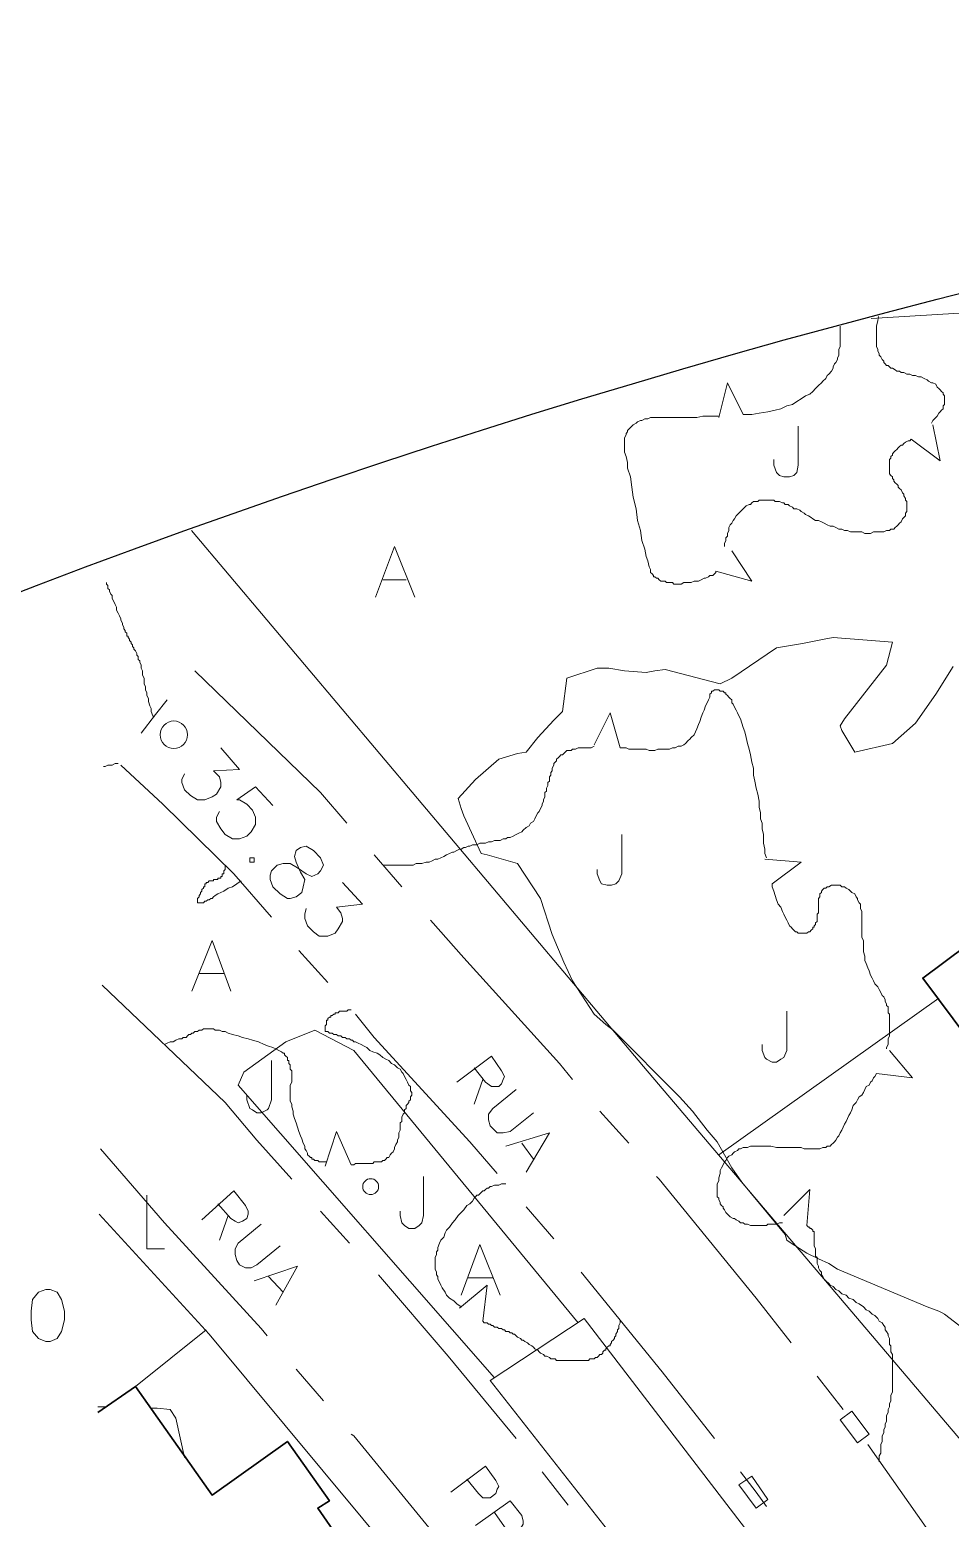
# Model space of a CAD drawing. Extents: x -2391 to 32076, y -11492 to 5852.
# Drawn here: x 4372.7 to 4426.6, y -858.5 to -771.5 of the extents above; entities that cross this region are included whole.
import ezdxf

# ---------------------------------------------------------------- set-up
doc = ezdxf.new("R2010")
doc.units = 0
doc.header["$LTSCALE"] = 7
for name, color, linetype in [('ALVE-CT', 3, 'CONTINUOUS'), ('PDF_A101 - EDIFICACAO', 7, 'CONTINUOUS'), ('PDF_A124 - MURO', 7, 'CONTINUOUS'), ('PDF_A127 - CERCA_ARAME_2D', 7, 'CONTINUOUS'), ('PDF_A133 - CANTEIRO_JARDIM_ESTUFA', 7, 'CONTINUOUS'), ('PDF_C305 - VIA_SEM_MEIO_FIO_2D', 7, 'CONTINUOUS'), ('PDF_C307 - TXT_NOME_LOGRADOURO', 7, 'CONTINUOUS'), ('PDF_C317 - BOCA_LOBO', 7, 'CONTINUOUS'), ('PDF_F601 - LIMITE_VEGETACAO', 7, 'CONTINUOUS'), ('PDF_F604 - TXT_AGRUPAMENTO_ARVORE', 7, 'CONTINUOUS'), ('PDF_I902 - LUMINARIA', 7, 'CONTINUOUS'), ('PDF_I903 - POSTE', 7, 'CONTINUOUS'), ('PDF_M1305 - TXT_MALHA_UTM', 7, 'CONTINUOUS'), ('PDF_N1402 - CURVA_INTERMEDIARIA', 7, 'CONTINUOUS'), ('PDF_N1403 - COTA_DE_APARELHO', 7, 'CONTINUOUS')]:
    doc.layers.add(name, color=color, linetype=linetype)

msp = doc.modelspace()

# ---------------------------------------------------------------- linework, layer by layer
at = {"layer": 'ALVE-CT'}
msp.add_circle((4550.796, -1271.53), 500, dxfattribs=at)
at = {"layer": 'PDF_A101 - EDIFICACAO', "lineweight": 30}
msp.add_lwpolyline([(4442.68, -826.707), (4431.166, -835.258), (4424.985, -826.961), (4436.584, -818.325)], close=True, dxfattribs=at)
msp.add_lwpolyline([(4376.727, -852.36), (4378.928, -850.836), (4383.415, -857.186), (4387.818, -854.053), (4390.273, -857.524), (4389.596, -857.948), (4391.712, -860.996)], dxfattribs=at)
at = {"layer": 'PDF_A124 - MURO', "lineweight": 9}
for points in [[(4619.278, -776.242), (4536.741, -781.581), (4522.095, -782.428), (4518.539, -782.682), (4477.138, -785.052), (4475.699, -785.137), (4469.095, -785.56), (4421.959, -788.414)], [(4382.208, -800.809), (4408.645, -832.125), (4442.68, -872.171), (4443.019, -872.595), (4446.49, -877.42), (4473.498, -914.757), (4488.906, -903.243), (4495.172, -910.778), (4523.28, -890.713), (4525.058, -889.443), (4541.652, -877.505), (4543.261, -876.404), (4545.97, -874.372), (4572.639, -854.815), (4575.517, -852.783), (4577.126, -851.513), (4600.07, -834.581), (4624.114, -816.547)], [(4376.812, -840.761), (4383.246, -847.788), (4398.909, -866.583), (4399.671, -867.515), (4399.078, -868.023), (4403.735, -874.118), (4405.936, -877.082), (4416.011, -890.374), (4417.366, -892.575)], [(4378.928, -850.836), (4383.077, -847.534)]]:
    msp.add_lwpolyline(points, dxfattribs=at)
msp.add_lwpolyline([(4411.27, -865.229), (4399.671, -850.497), (4405.174, -846.857), (4416.35, -861.419)], close=True, dxfattribs=at)
at = {"layer": 'PDF_A127 - CERCA_ARAME_2D', "lineweight": 9}
msp.add_lwpolyline([(4413.048, -837.29), (4425.917, -828.146)], dxfattribs=at)
at = {"layer": 'PDF_A133 - CANTEIRO_JARDIM_ESTUFA', "lineweight": 9}
for points in [[(4417.704, -794.704), (4417.704, -796.99), (4417.62, -797.413), (4417.45, -797.582), (4417.196, -797.667), (4416.858, -797.667), (4416.604, -797.582), (4416.434, -797.413), (4416.265, -796.99), (4416.265, -796.651)], [(4407.375, -818.579), (4407.375, -820.865), (4407.206, -821.288), (4407.037, -821.458), (4406.783, -821.542), (4406.529, -821.542), (4406.19, -821.458), (4406.105, -821.288), (4405.936, -820.865), (4405.936, -820.611)], [(4417.027, -828.908), (4417.027, -831.194), (4416.858, -831.617), (4416.688, -831.702), (4416.434, -831.871), (4416.18, -831.871), (4415.842, -831.702), (4415.757, -831.617), (4415.588, -831.194), (4415.588, -830.855)], [(4399.925, -850.328), (4384.939, -833.226), (4385.278, -832.464), (4387.733, -830.686), (4389.427, -830.009), (4391.712, -831.194), (4404.835, -847.111)], [(4386.887, -831.787), (4386.887, -834.073), (4386.717, -834.581), (4386.633, -834.665), (4386.294, -834.834), (4386.04, -834.834), (4385.786, -834.665), (4385.617, -834.581), (4385.447, -834.073), (4385.447, -833.819)], [(4395.776, -838.56), (4395.776, -840.846), (4395.692, -841.269), (4395.522, -841.438), (4395.268, -841.608), (4394.93, -841.608), (4394.676, -841.438), (4394.506, -841.269), (4394.422, -840.846), (4394.422, -840.592)]]:
    msp.add_lwpolyline(points, dxfattribs=at)
at = {"layer": 'PDF_C305 - VIA_SEM_MEIO_FIO_2D', "lineweight": 9}
for points in [[(4391.289, -817.902), (4389.765, -816.124), (4382.399, -809.012)], [(4380.791, -810.705), (4380.113, -811.552), (4379.267, -812.653)], [(4378.082, -814.515), (4380.537, -816.801), (4384.685, -820.865), (4386.887, -823.405)], [(4394.506, -821.627), (4392.898, -819.764)], [(4404.497, -832.887), (4403.735, -831.956), (4398.147, -825.775), (4396.2, -823.574)], [(4388.495, -825.352), (4390.188, -827.215)], [(4388.072, -838.729), (4386.04, -836.443), (4384.177, -834.242), (4376.981, -827.384)], [(4391.797, -829.077), (4392.898, -830.432), (4398.486, -836.528), (4400.094, -838.39)], [(4407.799, -836.612), (4406.105, -834.75)], [(4376.896, -836.951), (4380.621, -841.269), (4386.294, -847.449), (4386.633, -847.873)], [(4417.281, -848.296), (4415.249, -845.671), (4409.576, -838.729), (4409.407, -838.56)], [(4401.787, -840.338), (4403.396, -842.2)], [(4391.458, -842.454), (4389.765, -840.592)], [(4401.195, -853.884), (4397.216, -849.058), (4393.152, -844.317)], [(4405.005, -844.148), (4409.746, -849.989), (4412.794, -853.884)], [(4388.326, -849.82), (4389.934, -851.683)], [(4420.329, -852.191), (4418.805, -850.243)], [(4391.543, -853.63), (4391.712, -853.715), (4396.962, -860.149), (4399.417, -863.366)], [(4428.964, -864.467), (4421.768, -854.222)], [(4404.243, -857.778), (4402.719, -855.831)], [(4414.318, -855.831), (4415.249, -857.016), (4415.842, -857.863)]]:
    msp.add_lwpolyline(points, dxfattribs=at)
at = {"layer": 'PDF_C307 - TXT_NOME_LOGRADOURO', "lineweight": 9}
for points in [[(4397.724, -833.057), (4399.755, -831.533), (4400.348, -832.379), (4400.517, -832.718), (4400.433, -832.887), (4400.348, -833.141), (4400.179, -833.311), (4399.925, -833.311), (4399.755, -833.311), (4399.417, -833.057), (4398.74, -832.21)], [(4399.247, -832.887), (4398.74, -834.327)], [(4401.195, -833.48), (4399.84, -834.581), (4399.586, -834.919), (4399.586, -835.258), (4399.671, -835.596), (4399.84, -835.766), (4400.094, -836.02), (4400.433, -836.02), (4400.856, -835.935), (4402.211, -834.834)], [(4400.602, -836.782), (4403.142, -836.02), (4401.787, -838.306)], [(4401.533, -836.612), (4402.211, -837.544)], [(4382.823, -841.1), (4384.685, -839.406), (4385.363, -840.253), (4385.532, -840.592), (4385.532, -840.761), (4385.447, -841.015), (4385.193, -841.184), (4384.939, -841.269), (4384.77, -841.184), (4384.516, -841.015), (4383.754, -840.168)], [(4384.347, -840.846), (4383.839, -842.285)], [(4386.294, -841.354), (4384.939, -842.454), (4384.77, -842.793), (4384.77, -843.132), (4384.855, -843.47), (4385.024, -843.724), (4385.363, -843.894), (4385.701, -843.894), (4386.04, -843.724), (4387.395, -842.624)], [(4385.871, -844.655), (4388.411, -843.809), (4387.141, -846.095)], [(4386.717, -844.401), (4387.564, -845.333)], [(4397.385, -857.016), (4399.417, -855.492), (4400.009, -856.339), (4400.179, -856.678), (4400.094, -856.847), (4400.009, -857.101), (4399.671, -857.355), (4399.417, -857.355), (4399.247, -857.355), (4398.994, -857.101), (4398.316, -856.254)], [(4398.824, -858.964), (4400.856, -857.524), (4401.533, -858.371), (4401.618, -858.71), (4401.618, -858.879), (4401.449, -859.133), (4401.279, -859.302), (4401.025, -859.302), (4400.856, -859.302), (4400.517, -859.048), (4399.925, -858.202)]]:
    msp.add_lwpolyline(points, dxfattribs=at)
at = {"layer": 'PDF_C317 - BOCA_LOBO', "lineweight": 9}
for points in [[(4420.159, -852.783), (4421.175, -854.138), (4421.853, -853.63), (4420.837, -852.275)], [(4414.233, -856.593), (4415.249, -857.948), (4415.926, -857.44), (4414.995, -856.085)]]:
    msp.add_lwpolyline(points, close=True, dxfattribs=at)
at = {"layer": 'PDF_F601 - LIMITE_VEGETACAO', "lineweight": 9}
for points in [[(4422.406, -788.295), (4422.361, -788.523), (4422.276, -788.862), (4422.276, -789.201), (4422.276, -789.455), (4422.276, -789.709), (4422.276, -789.878), (4422.276, -790.047), (4422.361, -790.217), (4422.361, -790.301), (4422.445, -790.471), (4422.445, -790.555), (4422.53, -790.64), (4422.615, -790.809), (4422.699, -790.894), (4422.699, -790.979), (4422.784, -791.063), (4422.869, -791.148), (4422.953, -791.148), (4423.038, -791.233), (4423.123, -791.317), (4423.207, -791.317), (4423.377, -791.402), (4423.461, -791.487), (4423.631, -791.487), (4423.715, -791.571), (4423.885, -791.571), (4424.054, -791.656), (4424.223, -791.656), (4424.393, -791.741), (4424.562, -791.741), (4424.731, -791.825), (4424.901, -791.825), (4425.07, -791.91), (4425.239, -791.995), (4425.324, -792.079), (4425.493, -792.164), (4425.578, -792.164), (4425.747, -792.249), (4425.832, -792.418), (4425.917, -792.503), (4426.001, -792.587), (4426.086, -792.672), (4426.171, -792.757), (4426.171, -792.841), (4426.255, -792.926), (4426.255, -793.011), (4426.255, -793.095), (4426.255, -793.265), (4426.255, -793.349), (4426.255, -793.434), (4426.171, -793.519), (4426.171, -793.688), (4426.086, -793.773), (4426.001, -793.857), (4425.917, -793.942), (4425.832, -794.111), (4425.747, -794.196), (4425.663, -794.281), (4425.578, -794.365), (4425.493, -794.535)], [(4420.159, -788.862), (4420.159, -789.116), (4420.159, -789.285), (4420.159, -789.455), (4420.159, -789.624), (4420.159, -789.878), (4420.159, -790.047), (4420.075, -790.217), (4420.075, -790.386), (4420.075, -790.555), (4419.99, -790.725), (4419.99, -790.809), (4419.905, -790.979), (4419.821, -791.063), (4419.736, -791.233), (4419.736, -791.317), (4419.651, -791.487), (4419.482, -791.656), (4419.397, -791.741), (4419.313, -791.91), (4419.143, -792.079), (4419.059, -792.164), (4418.889, -792.333), (4418.72, -792.503), (4418.551, -792.672), (4418.382, -792.841), (4418.128, -792.926), (4417.874, -793.095), (4417.62, -793.265), (4417.366, -793.434), (4417.027, -793.519), (4416.688, -793.688), (4416.35, -793.773), (4415.926, -793.857), (4415.418, -793.942), (4414.995, -794.027), (4414.741, -794.027), (4414.487, -794.027), (4413.556, -792.164), (4413.048, -794.196)], [(4413.048, -794.111), (4412.963, -794.111), (4412.54, -794.111), (4412.116, -794.111), (4411.778, -794.196), (4411.439, -794.196), (4411.185, -794.196), (4411.016, -794.196), (4410.846, -794.196), (4410.677, -794.196), (4410.508, -794.196), (4410.338, -794.196), (4410.169, -794.196), (4410, -794.196), (4409.746, -794.196), (4409.576, -794.196), (4409.407, -794.196), (4409.238, -794.196), (4409.068, -794.196), (4408.899, -794.281), (4408.73, -794.281), (4408.561, -794.365), (4408.476, -794.365), (4408.307, -794.45), (4408.222, -794.535), (4408.053, -794.619), (4407.968, -794.704), (4407.883, -794.789), (4407.799, -794.873), (4407.714, -794.958), (4407.714, -795.043), (4407.629, -795.127), (4407.629, -795.212), (4407.545, -795.381), (4407.545, -795.466), (4407.545, -795.551), (4407.545, -795.635), (4407.545, -795.72), (4407.545, -795.889), (4407.545, -795.974), (4407.545, -796.228), (4407.629, -796.482), (4407.714, -796.82), (4407.714, -797.159), (4407.883, -797.667), (4407.968, -798.26), (4408.053, -798.852), (4408.222, -799.53), (4408.307, -800.207), (4408.476, -800.8), (4408.561, -801.392), (4408.73, -801.9), (4408.815, -802.324), (4408.899, -802.578), (4408.984, -802.916), (4409.068, -803.086), (4409.068, -803.255), (4409.153, -803.34), (4409.238, -803.424), (4409.238, -803.509), (4409.322, -803.509), (4409.407, -803.594), (4409.492, -803.594), (4409.576, -803.678), (4409.661, -803.763), (4409.746, -803.763), (4409.83, -803.763), (4409.915, -803.763), (4410, -803.848), (4410.084, -803.848), (4410.169, -803.848), (4410.254, -803.848), (4410.338, -803.848), (4410.423, -803.932), (4410.508, -803.932), (4410.592, -803.932), (4410.762, -803.932), (4410.846, -803.932), (4411.016, -803.848), (4411.1, -803.848), (4411.27, -803.848), (4411.439, -803.848), (4411.608, -803.763), (4411.693, -803.763), (4411.862, -803.763), (4412.032, -803.678), (4412.201, -803.594), (4412.286, -803.594), (4412.455, -803.509), (4412.54, -803.424), (4412.709, -803.424), (4412.794, -803.34), (4412.878, -803.255), (4412.878, -803.17), (4414.995, -803.763), (4413.81, -801.985)], [(4413.386, -801.731), (4413.386, -801.562), (4413.471, -801.392), (4413.471, -801.223), (4413.556, -801.138), (4413.556, -800.969), (4413.64, -800.8), (4413.64, -800.63), (4413.725, -800.461), (4413.81, -800.376), (4413.894, -800.207), (4413.979, -800.122), (4414.064, -799.953), (4414.148, -799.868), (4414.318, -799.699), (4414.402, -799.614), (4414.487, -799.53), (4414.572, -799.445), (4414.656, -799.36), (4414.826, -799.276), (4414.91, -799.276), (4414.995, -799.191), (4415.08, -799.106), (4415.164, -799.106), (4415.334, -799.106), (4415.418, -799.022), (4415.503, -799.022), (4415.672, -799.022), (4415.757, -799.022), (4415.842, -799.022), (4416.011, -799.022), (4416.096, -799.022), (4416.265, -799.022), (4416.35, -799.106), (4416.519, -799.106), (4416.604, -799.106), (4416.773, -799.191), (4416.858, -799.191), (4416.942, -799.276), (4417.112, -799.276), (4417.196, -799.36), (4417.366, -799.445), (4417.45, -799.53), (4417.62, -799.53), (4417.789, -799.614), (4417.874, -799.699), (4418.043, -799.784), (4418.128, -799.868), (4418.297, -799.953), (4418.466, -800.038), (4418.551, -800.122), (4418.72, -800.207), (4418.889, -800.207), (4419.059, -800.292), (4419.228, -800.376), (4419.397, -800.461), (4419.567, -800.546), (4419.736, -800.546), (4419.905, -800.63), (4420.075, -800.715), (4420.244, -800.715), (4420.413, -800.8), (4420.583, -800.8), (4420.752, -800.884), (4420.921, -800.884), (4421.091, -800.884), (4421.26, -800.884), (4421.429, -800.884), (4421.599, -800.969), (4421.768, -800.969), (4421.937, -800.969), (4422.107, -800.884), (4422.276, -800.884), (4422.445, -800.884), (4422.615, -800.884), (4422.699, -800.884), (4422.869, -800.8), (4423.038, -800.8), (4423.123, -800.715), (4423.292, -800.715), (4423.377, -800.63), (4423.461, -800.546), (4423.546, -800.461), (4423.631, -800.376), (4423.715, -800.292), (4423.8, -800.122), (4423.885, -800.038), (4423.969, -799.953), (4423.969, -799.784), (4424.054, -799.699), (4424.054, -799.614), (4424.054, -799.445), (4424.054, -799.36), (4424.054, -799.276), (4424.054, -799.106), (4423.969, -799.022), (4423.969, -798.937), (4423.885, -798.768), (4423.885, -798.683), (4423.8, -798.598), (4423.715, -798.429), (4423.631, -798.344), (4423.546, -798.26), (4423.546, -798.175), (4423.461, -798.09), (4423.377, -798.006), (4423.292, -797.921), (4423.292, -797.836), (4423.207, -797.752), (4423.207, -797.667), (4423.123, -797.582), (4423.038, -797.498), (4423.038, -797.413), (4423.038, -797.328), (4423.038, -797.159), (4423.038, -797.074), (4423.038, -796.99), (4423.038, -796.905), (4423.038, -796.82), (4423.038, -796.736), (4423.038, -796.651), (4423.123, -796.566), (4423.123, -796.482), (4423.207, -796.397), (4423.207, -796.312), (4423.292, -796.228), (4423.377, -796.143), (4423.461, -796.058), (4423.546, -795.974), (4423.631, -795.889), (4423.715, -795.805), (4423.8, -795.805), (4423.885, -795.72), (4423.969, -795.635), (4424.139, -795.551), (4424.223, -795.551), (4424.308, -795.466), (4426.001, -796.736), (4425.578, -794.619)], [(4380.029, -811.721), (4379.944, -811.637), (4379.859, -811.383), (4379.859, -811.213), (4379.775, -811.044), (4379.69, -810.79), (4379.69, -810.621), (4379.606, -810.451), (4379.606, -810.282), (4379.521, -810.113), (4379.521, -809.943), (4379.436, -809.774), (4379.436, -809.689), (4379.436, -809.52), (4379.436, -809.435), (4379.352, -809.266), (4379.352, -809.181), (4379.352, -809.097), (4379.352, -809.012), (4379.267, -808.843), (4379.267, -808.758), (4379.267, -808.673), (4379.182, -808.504), (4379.182, -808.419), (4379.098, -808.335), (4379.098, -808.165), (4379.013, -808.081), (4379.013, -807.996), (4378.928, -807.827), (4378.844, -807.742), (4378.844, -807.657), (4378.759, -807.573), (4378.759, -807.488), (4378.674, -807.403), (4378.674, -807.319), (4378.59, -807.234), (4378.59, -807.149), (4378.505, -807.065), (4378.505, -806.98), (4378.42, -806.98), (4378.42, -806.895), (4378.42, -806.811), (4378.336, -806.726), (4378.336, -806.641), (4378.251, -806.557), (4378.251, -806.472), (4378.166, -806.303), (4378.166, -806.218), (4378.082, -806.049), (4378.082, -805.964), (4377.997, -805.795), (4377.912, -805.625), (4377.828, -805.456), (4377.828, -805.287), (4377.743, -805.118), (4377.658, -804.948), (4377.574, -804.779), (4377.574, -804.61), (4377.489, -804.525), (4377.404, -804.356), (4377.404, -804.271), (4377.32, -804.186), (4377.32, -804.017), (4377.235, -803.932), (4377.235, -803.848)], [(4415.842, -819.934), (4415.757, -819.68), (4415.757, -819.426), (4415.672, -819.087), (4415.672, -818.833), (4415.672, -818.579), (4415.588, -818.24), (4415.588, -817.902), (4415.503, -817.648), (4415.503, -817.309), (4415.418, -816.97), (4415.418, -816.632), (4415.334, -816.208), (4415.249, -815.87), (4415.164, -815.446), (4415.08, -815.108), (4415.08, -814.685), (4414.995, -814.346), (4414.91, -813.923), (4414.826, -813.584), (4414.741, -813.245), (4414.656, -812.907), (4414.572, -812.568), (4414.487, -812.314), (4414.402, -812.06), (4414.318, -811.806), (4414.233, -811.637), (4414.148, -811.467), (4414.064, -811.298), (4413.979, -811.129), (4413.894, -810.959), (4413.81, -810.875), (4413.81, -810.705), (4413.725, -810.621), (4413.64, -810.536), (4413.556, -810.451), (4413.471, -810.367), (4413.471, -810.282), (4413.386, -810.282), (4413.302, -810.197), (4413.217, -810.197), (4413.132, -810.197), (4413.048, -810.113), (4412.963, -810.113), (4412.878, -810.113), (4412.794, -810.113), (4412.709, -810.197), (4412.624, -810.197), (4412.624, -810.282), (4412.54, -810.367), (4412.54, -810.536), (4412.455, -810.705), (4412.37, -810.875), (4412.286, -811.044), (4412.201, -811.298), (4412.116, -811.467), (4412.032, -811.721), (4411.947, -811.975), (4411.862, -812.145), (4411.778, -812.399), (4411.693, -812.568), (4411.608, -812.737), (4411.439, -812.907), (4411.354, -812.991), (4411.27, -813.076), (4411.1, -813.245), (4411.016, -813.33), (4410.846, -813.415), (4410.677, -813.415), (4410.508, -813.499), (4410.338, -813.499), (4410.169, -813.584), (4410, -813.584), (4409.83, -813.584), (4409.661, -813.584), (4409.492, -813.584), (4409.322, -813.669), (4409.153, -813.669), (4408.984, -813.669), (4408.815, -813.584), (4408.561, -813.584), (4408.391, -813.584), (4408.222, -813.584), (4408.053, -813.584), (4407.799, -813.584), (4407.629, -813.499), (4407.545, -813.499), (4407.46, -813.499), (4407.291, -813.499), (4406.698, -811.467), (4405.767, -813.33)], [(4393.406, -820.357), (4393.49, -820.357), (4393.66, -820.357), (4393.829, -820.357), (4393.914, -820.357), (4394.083, -820.357), (4394.252, -820.357), (4394.422, -820.357), (4394.676, -820.357), (4394.845, -820.357), (4395.014, -820.357), (4395.184, -820.357), (4395.353, -820.272), (4395.522, -820.272), (4395.692, -820.272), (4395.946, -820.188), (4396.115, -820.188), (4396.284, -820.103), (4396.454, -820.018), (4396.623, -820.018), (4396.792, -819.934), (4396.962, -819.849), (4397.131, -819.764), (4397.3, -819.68), (4397.47, -819.595), (4397.554, -819.595), (4397.724, -819.51), (4397.893, -819.426), (4397.978, -819.426), (4398.147, -819.341), (4398.232, -819.341), (4398.401, -819.256), (4398.486, -819.256), (4398.655, -819.172), (4398.74, -819.172), (4398.909, -819.172), (4399.078, -819.087), (4399.247, -819.087), (4399.417, -819.087), (4399.586, -819.002), (4399.755, -819.002), (4399.925, -818.918), (4400.094, -818.918), (4400.263, -818.918), (4400.433, -818.833), (4400.602, -818.833), (4400.687, -818.748), (4400.856, -818.748), (4401.025, -818.664), (4401.195, -818.579), (4401.364, -818.494), (4401.533, -818.41), (4401.618, -818.325), (4401.787, -818.156), (4401.957, -818.071), (4402.041, -817.902), (4402.211, -817.817), (4402.295, -817.648), (4402.38, -817.478), (4402.465, -817.309), (4402.549, -817.224), (4402.634, -817.055), (4402.719, -816.886), (4402.719, -816.801), (4402.803, -816.632), (4402.803, -816.547), (4402.888, -816.378), (4402.888, -816.293), (4402.888, -816.124), (4402.973, -816.039), (4402.973, -815.954), (4402.973, -815.87), (4403.057, -815.7), (4403.057, -815.616), (4403.057, -815.531), (4403.142, -815.446), (4403.142, -815.277), (4403.142, -815.193), (4403.227, -815.108), (4403.227, -814.939), (4403.311, -814.854), (4403.311, -814.769), (4403.311, -814.685), (4403.396, -814.515), (4403.396, -814.431), (4403.481, -814.346), (4403.565, -814.261), (4403.565, -814.177), (4403.65, -814.092), (4403.735, -814.007), (4403.819, -813.923), (4403.904, -813.923), (4403.989, -813.838), (4404.073, -813.753), (4404.158, -813.669), (4404.243, -813.669), (4404.412, -813.669), (4404.497, -813.584), (4404.581, -813.584), (4404.666, -813.584), (4404.835, -813.499), (4404.92, -813.499), (4405.089, -813.499), (4405.174, -813.499), (4405.343, -813.499), (4405.513, -813.499), (4405.597, -813.499), (4405.767, -813.415)], [(4377.912, -814.431), (4377.743, -814.431), (4377.574, -814.515), (4377.404, -814.515), (4377.32, -814.515), (4377.15, -814.6), (4377.066, -814.6)], [(4385.109, -821.288), (4384.855, -821.458), (4384.601, -821.627), (4384.347, -821.712), (4384.093, -821.881), (4383.923, -821.966), (4383.754, -822.05), (4383.585, -822.135), (4383.5, -822.22), (4383.415, -822.304), (4383.331, -822.304), (4383.246, -822.389), (4383.161, -822.389), (4383.077, -822.474), (4382.992, -822.474), (4382.907, -822.558), (4382.823, -822.558), (4382.738, -822.558), (4382.653, -822.558), (4382.569, -822.558), (4382.569, -822.474), (4382.569, -822.389), (4382.569, -822.304), (4382.653, -822.22), (4382.653, -822.135), (4382.738, -822.05), (4382.738, -821.966), (4382.823, -821.881), (4382.823, -821.796), (4382.907, -821.712), (4382.907, -821.627), (4382.992, -821.627), (4382.992, -821.542), (4382.992, -821.458), (4383.077, -821.458), (4383.077, -821.373), (4383.161, -821.373), (4383.246, -821.288), (4383.331, -821.288), (4383.415, -821.288), (4383.5, -821.288), (4383.5, -821.204), (4383.585, -821.204), (4383.669, -821.204), (4383.754, -821.204), (4383.754, -821.119), (4383.839, -821.119), (4383.923, -821.119), (4383.923, -821.034), (4384.008, -821.034), (4384.008, -820.95), (4384.008, -820.865), (4384.093, -820.865), (4384.093, -820.78), (4384.093, -820.696), (4384.177, -820.611), (4384.177, -820.526), (4384.177, -820.442), (4384.177, -820.357)], [(4422.869, -831.109), (4422.869, -831.025), (4422.953, -830.855), (4422.953, -830.686), (4422.953, -830.517), (4423.038, -830.347), (4423.038, -830.178), (4423.038, -830.009), (4423.038, -829.839), (4423.038, -829.755), (4423.038, -829.585), (4423.038, -829.501), (4423.038, -829.331), (4423.038, -829.247), (4423.038, -829.077), (4422.953, -828.993), (4422.953, -828.908), (4422.953, -828.823), (4422.953, -828.654), (4422.869, -828.569), (4422.869, -828.485), (4422.784, -828.315), (4422.784, -828.231), (4422.699, -828.061), (4422.615, -827.977), (4422.53, -827.807), (4422.445, -827.638), (4422.361, -827.469), (4422.191, -827.299), (4422.107, -827.13), (4422.022, -826.961), (4421.937, -826.791), (4421.853, -826.537), (4421.768, -826.368), (4421.683, -826.114), (4421.599, -825.945), (4421.599, -825.691), (4421.514, -825.437), (4421.514, -825.267), (4421.514, -825.013), (4421.514, -824.76), (4421.429, -824.59), (4421.429, -824.336), (4421.429, -824.167), (4421.429, -823.998), (4421.429, -823.744), (4421.429, -823.574), (4421.429, -823.405), (4421.429, -823.236), (4421.429, -823.066), (4421.345, -822.897), (4421.345, -822.812), (4421.345, -822.643), (4421.26, -822.558), (4421.175, -822.389), (4421.175, -822.304), (4421.091, -822.22), (4421.006, -822.05), (4420.837, -821.966), (4420.752, -821.881), (4420.667, -821.796), (4420.498, -821.712), (4420.413, -821.627), (4420.244, -821.627), (4420.159, -821.542), (4419.99, -821.542), (4419.905, -821.542), (4419.736, -821.542), (4419.651, -821.542), (4419.482, -821.627), (4419.397, -821.627), (4419.313, -821.712), (4419.228, -821.712), (4419.143, -821.796), (4419.059, -821.881), (4419.059, -821.966), (4418.974, -822.05), (4418.974, -822.135), (4418.974, -822.22), (4418.889, -822.304), (4418.889, -822.389), (4418.889, -822.474), (4418.889, -822.558), (4418.889, -822.728), (4418.889, -822.812), (4418.889, -822.897), (4418.889, -822.982), (4418.889, -823.151), (4418.805, -823.236), (4418.805, -823.32), (4418.805, -823.405), (4418.805, -823.574), (4418.805, -823.659), (4418.72, -823.744), (4418.72, -823.828), (4418.635, -823.913), (4418.635, -823.998), (4418.551, -823.998), (4418.551, -824.082), (4418.466, -824.167), (4418.382, -824.252), (4418.297, -824.252), (4418.212, -824.336), (4418.128, -824.336), (4418.043, -824.336), (4417.958, -824.336), (4417.874, -824.336), (4417.789, -824.336), (4417.704, -824.336), (4417.62, -824.252), (4417.535, -824.252), (4417.45, -824.167), (4417.366, -824.082), (4417.281, -823.998), (4417.196, -823.913), (4417.112, -823.744), (4417.027, -823.574), (4416.942, -823.405), (4416.858, -823.236), (4416.773, -823.066), (4416.688, -822.812), (4416.519, -822.643), (4416.434, -822.389), (4416.35, -822.135), (4416.265, -821.881), (4416.18, -821.627), (4416.18, -821.542), (4416.18, -821.458), (4417.874, -820.188), (4415.757, -820.018)], [(4391.543, -828.823), (4391.458, -828.823), (4391.374, -828.823), (4391.289, -828.908), (4391.204, -828.908), (4391.12, -828.908), (4391.035, -828.908), (4390.95, -828.908), (4390.866, -828.908), (4390.781, -828.993), (4390.696, -828.993), (4390.612, -828.993), (4390.612, -829.077), (4390.527, -829.077), (4390.442, -829.162), (4390.358, -829.162), (4390.358, -829.247), (4390.273, -829.247), (4390.188, -829.331), (4390.188, -829.416), (4390.104, -829.416), (4390.104, -829.501), (4390.104, -829.585), (4390.104, -829.67), (4390.019, -829.755), (4390.019, -829.839), (4390.019, -829.924), (4390.019, -830.009), (4390.019, -830.093), (4390.104, -830.093), (4390.188, -830.093), (4390.273, -830.178), (4390.358, -830.178), (4390.442, -830.178), (4390.527, -830.263), (4390.612, -830.263), (4390.696, -830.263), (4390.781, -830.347), (4390.866, -830.347), (4390.95, -830.347), (4391.035, -830.432), (4391.12, -830.432), (4391.204, -830.432), (4391.289, -830.517), (4391.374, -830.517), (4391.458, -830.517), (4391.543, -830.601), (4391.628, -830.601), (4391.712, -830.686), (4391.797, -830.686), (4391.966, -830.771), (4392.136, -830.855), (4392.305, -830.94), (4392.474, -831.025), (4392.644, -831.194), (4392.813, -831.279), (4393.067, -831.363), (4393.236, -831.448), (4393.406, -831.617), (4393.575, -831.702), (4393.744, -831.787), (4393.914, -831.956), (4394.083, -832.041), (4394.252, -832.21), (4394.422, -832.295), (4394.506, -832.464), (4394.591, -832.549), (4394.676, -832.718), (4394.76, -832.887), (4394.845, -833.057), (4394.93, -833.226), (4395.014, -833.311), (4395.014, -833.48), (4395.014, -833.565), (4395.099, -833.649), (4395.099, -833.734), (4395.099, -833.819), (4395.014, -833.903), (4395.014, -833.988), (4395.014, -834.073), (4394.93, -834.157), (4394.93, -834.242), (4394.845, -834.327), (4394.76, -834.411), (4394.76, -834.581), (4394.676, -834.665), (4394.676, -834.834), (4394.591, -834.919), (4394.506, -835.088), (4394.506, -835.173), (4394.506, -835.342), (4394.422, -835.427), (4394.422, -835.596), (4394.422, -835.766), (4394.422, -835.85), (4394.337, -836.02), (4394.337, -836.104), (4394.337, -836.274), (4394.252, -836.443), (4394.252, -836.528), (4394.168, -836.697), (4394.083, -836.866), (4394.083, -836.951), (4393.998, -837.12), (4393.914, -837.205), (4393.829, -837.29), (4393.744, -837.459), (4393.66, -837.459), (4393.575, -837.544), (4393.49, -837.628), (4393.406, -837.628), (4393.321, -837.713), (4393.152, -837.713), (4393.067, -837.713), (4392.982, -837.713), (4392.898, -837.713), (4392.813, -837.798), (4392.728, -837.798), (4392.644, -837.798), (4392.559, -837.798), (4392.474, -837.798), (4392.39, -837.798), (4392.305, -837.798), (4392.22, -837.798), (4392.136, -837.798), (4392.051, -837.798), (4391.966, -837.798), (4391.882, -837.798), (4391.797, -837.798), (4391.712, -837.882), (4391.628, -837.882), (4391.543, -837.882), (4390.696, -835.935), (4390.019, -837.967)], [(4380.621, -830.855), (4380.791, -830.771), (4380.96, -830.686), (4381.129, -830.686), (4381.299, -830.601), (4381.468, -830.517), (4381.637, -830.517), (4381.722, -830.432), (4381.891, -830.432), (4381.976, -830.347), (4382.061, -830.263), (4382.145, -830.263), (4382.23, -830.178), (4382.315, -830.178), (4382.399, -830.093), (4382.484, -830.093), (4382.569, -830.093), (4382.653, -830.009), (4382.738, -830.009), (4382.823, -830.009), (4382.907, -829.924), (4382.992, -829.924), (4383.077, -829.924), (4383.161, -829.924), (4383.246, -829.924), (4383.331, -829.924), (4383.415, -829.924), (4383.5, -829.924), (4383.585, -830.009), (4383.669, -830.009), (4383.839, -830.009), (4384.008, -830.093), (4384.177, -830.093), (4384.347, -830.178), (4384.601, -830.263), (4384.939, -830.347), (4385.193, -830.432), (4385.532, -830.517), (4385.786, -830.601), (4386.125, -830.686), (4386.463, -830.855), (4386.717, -830.94), (4386.971, -831.025), (4387.141, -831.109), (4387.31, -831.194), (4387.479, -831.279), (4387.564, -831.363), (4387.649, -831.363), (4387.649, -831.448), (4387.733, -831.533), (4387.818, -831.617), (4387.818, -831.702), (4387.818, -831.787), (4387.903, -831.787), (4387.903, -831.871), (4387.903, -831.956), (4387.987, -832.041), (4387.987, -832.125), (4387.987, -832.21), (4387.987, -832.295), (4388.072, -832.379), (4388.072, -832.464), (4388.072, -832.549), (4388.072, -832.633), (4388.072, -832.718), (4388.072, -832.803), (4388.072, -832.887), (4388.072, -832.972), (4388.072, -833.057), (4387.987, -833.226), (4387.987, -833.311), (4387.987, -833.395), (4387.987, -833.565), (4387.987, -833.649), (4387.987, -833.819), (4387.987, -833.988), (4387.987, -834.157), (4388.072, -834.327), (4388.072, -834.496), (4388.157, -834.75), (4388.157, -834.919), (4388.241, -835.173), (4388.326, -835.427), (4388.411, -835.681), (4388.495, -835.935), (4388.58, -836.189), (4388.665, -836.358), (4388.749, -836.612), (4388.834, -836.782), (4388.834, -836.951), (4388.919, -837.036), (4389.003, -837.205), (4389.003, -837.29), (4389.088, -837.374), (4389.173, -837.459), (4389.257, -837.459), (4389.257, -837.544), (4389.342, -837.544), (4389.427, -837.628), (4389.511, -837.628), (4389.596, -837.628), (4389.68, -837.713), (4389.765, -837.713), (4389.934, -837.713), (4390.019, -837.713), (4390.104, -837.713)], [(4416.773, -841.269), (4416.688, -841.269), (4416.604, -841.269), (4416.434, -841.354), (4416.35, -841.354), (4416.18, -841.354), (4416.096, -841.354), (4415.926, -841.354), (4415.842, -841.438), (4415.672, -841.438), (4415.503, -841.438), (4415.334, -841.438), (4415.164, -841.438), (4415.08, -841.438), (4414.91, -841.438), (4414.741, -841.354), (4414.572, -841.354), (4414.487, -841.269), (4414.318, -841.269), (4414.233, -841.184), (4414.064, -841.1), (4413.979, -841.015), (4413.894, -841.015), (4413.725, -840.93), (4413.64, -840.846), (4413.556, -840.761), (4413.471, -840.676), (4413.386, -840.507), (4413.302, -840.422), (4413.302, -840.338), (4413.217, -840.253), (4413.132, -840.168), (4413.132, -840.084), (4413.048, -839.914), (4413.048, -839.83), (4412.963, -839.745), (4412.963, -839.576), (4412.963, -839.491), (4412.963, -839.322), (4412.963, -839.152), (4412.963, -838.983), (4413.048, -838.814), (4413.048, -838.644), (4413.132, -838.39), (4413.132, -838.221), (4413.217, -838.052), (4413.302, -837.882), (4413.386, -837.713), (4413.471, -837.628), (4413.556, -837.459), (4413.64, -837.374), (4413.81, -837.29), (4413.894, -837.205), (4413.979, -837.12), (4414.148, -837.036), (4414.233, -836.951), (4414.318, -836.951), (4414.487, -836.866), (4414.572, -836.866), (4414.741, -836.866), (4414.91, -836.782), (4415.08, -836.782), (4415.334, -836.782), (4415.588, -836.782), (4415.842, -836.782), (4416.096, -836.782), (4416.434, -836.866), (4416.688, -836.866), (4417.027, -836.866), (4417.281, -836.866), (4417.62, -836.866), (4417.874, -836.866), (4418.043, -836.951), (4418.297, -836.951), (4418.466, -836.951), (4418.635, -836.951), (4418.889, -836.951), (4418.974, -836.951), (4419.143, -836.866), (4419.313, -836.866), (4419.397, -836.782), (4419.567, -836.782), (4419.651, -836.697), (4419.736, -836.612), (4419.821, -836.528), (4419.905, -836.443), (4419.99, -836.274), (4420.075, -836.189), (4420.159, -836.02), (4420.244, -835.85), (4420.329, -835.681), (4420.413, -835.512), (4420.498, -835.342), (4420.583, -835.173), (4420.667, -835.004), (4420.752, -834.834), (4420.837, -834.665), (4420.921, -834.411), (4421.091, -834.242), (4421.175, -834.073), (4421.26, -833.903), (4421.429, -833.819), (4421.514, -833.649), (4421.599, -833.48), (4421.683, -833.311), (4421.853, -833.226), (4421.937, -833.057), (4422.022, -832.972), (4422.107, -832.803), (4422.191, -832.718), (4422.276, -832.549), (4424.393, -832.803), (4423.038, -831.194)], [(4400.602, -838.983), (4400.517, -838.983), (4400.348, -838.983), (4400.179, -839.068), (4400.009, -839.068), (4399.925, -839.068), (4399.755, -839.152), (4399.671, -839.152), (4399.586, -839.237), (4399.501, -839.237), (4399.417, -839.322), (4399.332, -839.406), (4399.247, -839.406), (4399.163, -839.491), (4399.078, -839.576), (4398.994, -839.66), (4398.909, -839.66), (4398.824, -839.745), (4398.74, -839.83), (4398.655, -839.999), (4398.486, -840.168), (4398.316, -840.253), (4398.147, -840.507), (4397.978, -840.676), (4397.808, -840.846), (4397.639, -841.1), (4397.47, -841.269), (4397.3, -841.523), (4397.131, -841.692), (4397.046, -841.862), (4396.962, -842.116), (4396.792, -842.285), (4396.708, -842.454), (4396.623, -842.708), (4396.623, -842.878), (4396.538, -842.962), (4396.538, -843.132), (4396.454, -843.301), (4396.454, -843.47), (4396.454, -843.555), (4396.454, -843.724), (4396.454, -843.809), (4396.454, -843.978), (4396.538, -844.148), (4396.538, -844.317), (4396.623, -844.401), (4396.623, -844.571), (4396.708, -844.74), (4396.792, -844.909), (4396.877, -845.079), (4397.046, -845.333), (4397.131, -845.502), (4397.3, -845.671), (4397.554, -845.841), (4397.724, -846.01), (4397.978, -846.179)], [(4422.445, -855.238), (4422.445, -855.154), (4422.445, -854.9), (4422.53, -854.73), (4422.53, -854.561), (4422.53, -854.392), (4422.53, -854.222), (4422.615, -854.053), (4422.615, -853.884), (4422.615, -853.715), (4422.699, -853.545), (4422.699, -853.376), (4422.784, -853.207), (4422.784, -853.037), (4422.869, -852.868), (4422.869, -852.699), (4422.869, -852.529), (4422.953, -852.36), (4422.953, -852.191), (4423.038, -852.021), (4423.038, -851.852), (4423.123, -851.683), (4423.123, -851.513), (4423.123, -851.344), (4423.207, -851.175), (4423.207, -850.921), (4423.207, -850.751), (4423.207, -850.582), (4423.207, -850.413), (4423.207, -850.243), (4423.207, -850.074), (4423.207, -849.905), (4423.207, -849.735), (4423.207, -849.566), (4423.207, -849.312), (4423.207, -849.143), (4423.207, -848.973), (4423.123, -848.804), (4423.123, -848.635), (4423.123, -848.465), (4423.038, -848.381), (4423.038, -848.211), (4423.038, -848.042), (4422.953, -847.873), (4422.953, -847.788), (4422.869, -847.619), (4422.784, -847.534), (4422.784, -847.365), (4422.699, -847.28), (4422.615, -847.111), (4422.445, -847.026), (4422.361, -846.857), (4422.191, -846.687), (4422.022, -846.603), (4421.853, -846.433), (4421.683, -846.349), (4421.514, -846.179), (4421.26, -846.01), (4421.091, -845.925), (4420.921, -845.756), (4420.667, -845.671), (4420.498, -845.502), (4420.244, -845.417), (4420.075, -845.248), (4419.905, -845.163), (4419.736, -844.994), (4419.567, -844.909), (4419.482, -844.825), (4419.313, -844.655), (4419.228, -844.571), (4419.143, -844.401), (4419.059, -844.317), (4419.059, -844.148), (4418.974, -844.063), (4418.889, -843.894), (4418.889, -843.809), (4418.805, -843.64), (4418.805, -843.47), (4418.805, -843.301), (4418.72, -843.216), (4418.72, -843.047), (4418.72, -842.878), (4418.72, -842.793), (4418.635, -842.624), (4418.635, -842.539), (4418.635, -842.454), (4418.635, -842.285), (4418.635, -842.2), (4418.635, -842.116), (4418.635, -842.031), (4418.635, -841.946), (4418.635, -841.862), (4418.635, -841.777), (4418.551, -841.777), (4418.551, -841.692), (4418.466, -841.608), (4418.382, -841.608), (4418.382, -841.523), (4418.297, -841.523), (4418.212, -841.438), (4418.382, -839.322), (4416.858, -840.846)], [(4407.291, -846.941), (4407.291, -847.026), (4407.291, -847.111), (4407.206, -847.28), (4407.206, -847.449), (4407.121, -847.534), (4407.121, -847.619), (4407.037, -847.788), (4407.037, -847.873), (4406.952, -847.957), (4406.952, -848.042), (4406.867, -848.127), (4406.783, -848.211), (4406.783, -848.296), (4406.698, -848.381), (4406.698, -848.465), (4406.613, -848.465), (4406.529, -848.55), (4406.444, -848.635), (4406.444, -848.719), (4406.359, -848.719), (4406.275, -848.804), (4406.275, -848.889), (4406.19, -848.973), (4406.105, -848.973), (4406.021, -849.058), (4405.936, -849.143), (4405.851, -849.143), (4405.767, -849.227), (4405.682, -849.227), (4405.597, -849.227), (4405.513, -849.227), (4405.428, -849.312), (4405.343, -849.312), (4405.174, -849.312), (4405.089, -849.312), (4405.005, -849.312), (4404.835, -849.312), (4404.751, -849.312), (4404.581, -849.312), (4404.412, -849.312), (4404.327, -849.312), (4404.158, -849.312), (4404.073, -849.312), (4403.904, -849.312), (4403.819, -849.312), (4403.65, -849.312), (4403.565, -849.312), (4403.481, -849.227), (4403.311, -849.227), (4403.227, -849.227), (4403.142, -849.143), (4402.973, -849.058), (4402.888, -849.058), (4402.803, -848.973), (4402.634, -848.889), (4402.549, -848.804), (4402.465, -848.719), (4402.295, -848.635), (4402.211, -848.55), (4402.126, -848.465), (4401.957, -848.381), (4401.872, -848.296), (4401.703, -848.211), (4401.618, -848.127), (4401.533, -848.127), (4401.449, -848.042), (4401.279, -847.957), (4401.195, -847.873), (4401.11, -847.788), (4401.025, -847.788), (4400.941, -847.703), (4400.856, -847.703), (4400.771, -847.619), (4400.602, -847.619), (4400.517, -847.534), (4400.433, -847.534), (4400.348, -847.449), (4400.263, -847.449), (4400.179, -847.449), (4400.094, -847.365), (4399.925, -847.365), (4399.84, -847.28), (4399.755, -847.28), (4399.671, -847.195), (4399.586, -847.195), (4399.501, -847.111), (4399.417, -847.111), (4399.332, -847.111), (4399.247, -847.026), (4399.501, -844.909), (4397.893, -846.264)]]:
    msp.add_lwpolyline(points, dxfattribs=at)
at = {"layer": 'PDF_F604 - TXT_AGRUPAMENTO_ARVORE', "lineweight": 9}
for points in [[(4392.982, -804.694), (4394.083, -801.731), (4395.268, -804.694)], [(4393.406, -803.678), (4394.76, -803.678)], [(4382.23, -827.723), (4383.415, -824.76), (4384.516, -827.723)], [(4382.653, -826.707), (4384.093, -826.707)], [(4397.978, -845.502), (4399.078, -842.539), (4400.263, -845.502)], [(4398.401, -844.486), (4399.84, -844.486)]]:
    msp.add_lwpolyline(points, dxfattribs=at)
at = {"layer": 'PDF_I902 - LUMINARIA', "lineweight": 9}
msp.add_lwpolyline([(4392.644, -839.237), (4392.644, -839.237)], dxfattribs=at)
msp.add_circle((4392.69, -839.157), 0.466, dxfattribs=at)
at = {"layer": 'PDF_I903 - POSTE', "lineweight": 9}
msp.add_lwpolyline([(4380.621, -842.793), (4379.606, -842.793), (4379.606, -839.66)], dxfattribs=at)
at = {"layer": 'PDF_M1305 - TXT_MALHA_UTM', "lineweight": 9}
msp.add_lwpolyline([(4373.679, -845.163), (4373.256, -845.333), (4372.917, -845.756), (4372.832, -846.433), (4372.832, -846.941), (4372.917, -847.619), (4373.256, -848.042), (4373.679, -848.211), (4373.933, -848.211), (4374.356, -848.042), (4374.61, -847.619), (4374.78, -846.941), (4374.78, -846.433), (4374.61, -845.756), (4374.356, -845.333), (4373.933, -845.163)], close=True, dxfattribs=at)
at = {"layer": 'PDF_N1402 - CURVA_INTERMEDIARIA', "lineweight": 9}
for points in [[(4426.763, -808.758), (4425.747, -810.367), (4424.562, -812.06), (4423.207, -813.245), (4421.006, -813.753), (4420.244, -812.483), (4420.159, -812.229), (4420.413, -811.806), (4422.869, -808.673), (4423.207, -807.319), (4419.736, -807.065), (4419.228, -807.149), (4417.958, -807.403), (4416.434, -807.657), (4413.81, -809.435), (4413.132, -809.774), (4409.915, -808.927), (4409.322, -809.012), (4408.815, -809.097), (4407.545, -809.012), (4406.613, -808.843), (4405.936, -808.843), (4404.158, -809.435), (4403.904, -811.383), (4403.396, -811.891), (4402.465, -812.907), (4401.787, -813.753), (4401.279, -813.838), (4400.179, -814.177), (4398.824, -815.362), (4397.808, -816.462), (4397.978, -817.055), (4398.147, -817.478), (4399.163, -819.68), (4399.501, -819.764), (4401.279, -820.272), (4402.634, -822.304), (4403.311, -824.421), (4403.989, -826.029), (4404.497, -827.13), (4405.767, -829.077), (4406.444, -829.67), (4406.867, -830.009), (4408.391, -831.533), (4409.238, -832.379), (4409.576, -832.718), (4410.762, -833.903), (4411.524, -834.75), (4412.37, -835.85), (4412.963, -836.528), (4413.81, -838.052), (4414.402, -838.898), (4416.942, -841.946), (4417.027, -842.285), (4417.281, -842.454), (4418.212, -843.047), (4418.889, -843.386), (4419.482, -843.64), (4419.99, -843.978), (4425.239, -846.179), (4425.917, -846.433), (4426.086, -846.518), (4426.255, -846.603), (4428.118, -848.042)], [(4376.727, -852.021), (4377.235, -852.021)], [(4379.859, -852.106), (4380.198, -852.106), (4380.96, -852.191), (4381.299, -852.699), (4381.807, -854.984)]]:
    msp.add_lwpolyline(points, dxfattribs=at)
at = {"layer": 'PDF_N1403 - COTA_DE_APARELHO', "lineweight": 9}
for points in [[(4383.923, -813.499), (4385.024, -814.769), (4383.5, -814.854), (4383.839, -815.193), (4383.923, -815.531), (4383.923, -815.785), (4383.669, -816.208), (4383.415, -816.378), (4382.992, -816.547), (4382.569, -816.547), (4382.145, -816.293), (4381.807, -815.954), (4381.637, -815.531), (4381.637, -815.362), (4381.807, -815.023)], [(4386.971, -816.886), (4385.955, -815.785), (4384.855, -816.547), (4385.024, -816.547), (4385.447, -816.801), (4385.786, -817.14), (4385.955, -817.563), (4385.955, -817.986), (4385.701, -818.41), (4385.447, -818.664), (4385.024, -818.833), (4384.601, -818.833), (4384.177, -818.579), (4383.923, -818.24), (4383.669, -817.817), (4383.669, -817.563), (4383.839, -817.224)], [(4391.035, -821.373), (4392.22, -822.643), (4390.696, -822.812), (4390.95, -823.151), (4391.035, -823.49), (4391.035, -823.659), (4390.781, -824.082), (4390.612, -824.336), (4390.188, -824.506), (4389.68, -824.506), (4389.342, -824.252), (4389.003, -823.913), (4388.834, -823.49), (4388.834, -823.236), (4388.919, -822.897)]]:
    msp.add_lwpolyline(points, dxfattribs=at)
for points in [[(4389.342, -819.51), (4388.919, -819.256), (4388.58, -819.341), (4388.326, -819.51), (4388.241, -819.849), (4388.326, -820.188), (4388.58, -820.78), (4388.834, -821.204), (4388.749, -821.627), (4388.665, -821.966), (4388.326, -822.22), (4387.987, -822.304), (4387.818, -822.304), (4387.395, -822.05), (4386.971, -821.627), (4386.802, -821.204), (4386.802, -820.95), (4386.887, -820.696), (4387.225, -820.357), (4387.564, -820.272), (4387.987, -820.272), (4388.411, -820.526), (4388.919, -820.865), (4389.257, -821.034), (4389.596, -820.865), (4389.765, -820.696), (4389.934, -820.357), (4389.765, -819.934)], [(4385.871, -819.934), (4385.617, -819.934), (4385.617, -820.188), (4385.871, -820.188)]]:
    msp.add_lwpolyline(points, close=True, dxfattribs=at)
msp.add_circle((4381.176, -812.741), 0.804, dxfattribs=at)

doc.saveas('drawing.dxf')
